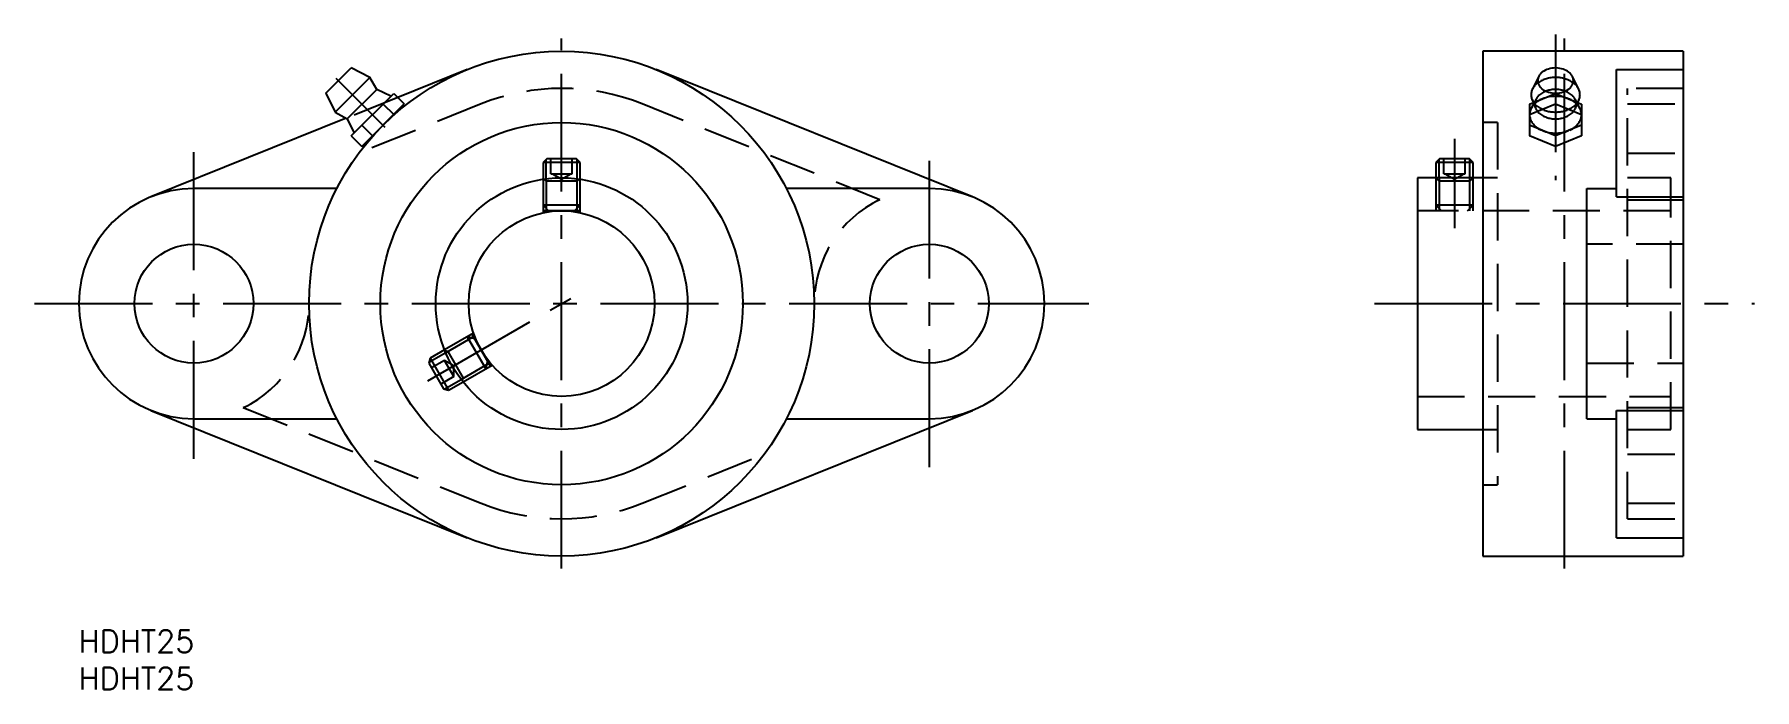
# Model space of a CAD drawing. Extents: x -6 to 226, y -8 to 80.
import ezdxf

# ---------------------------------------------------------------- set-up
doc = ezdxf.new("R2010")
doc.units = 0
doc.header["$LTSCALE"] = 0.5
doc.linetypes.add('CENTER', pattern=[50.8, 31.75, -6.35, 6.35, -6.35])
doc.linetypes.add('DASHED', pattern=[19.05, 12.7, -6.35])
for name, color, linetype in [('MSM_CENTER', 1, 'CENTER'), ('MSM_CONTINUOUS', 7, 'CONTINUOUS'), ('MSM_DASHED', 4, 'DASHED'), ('MSM_NARROW', 5, 'CONTINUOUS'), ('MSM_PART_NUMBER', 7, 'CONTINUOUS')]:
    doc.layers.add(name, color=color, linetype=linetype)
doc.styles.get("Standard").update_dxf_attribs({"font": 'txt.shx', "height": 3, "bigfont": 'bigfont.shx'})

msp = doc.modelspace()

# ---------------------------------------------------------------- linework, layer by layer
at = {"layer": 'MSM_CENTER'}
for p, q in [((65, 8.3), (65, 79.7)), ((198.8, 80.27), (198.8, 60.63)), ((200, 8.3), (200, 79.7)), ((41.26, 67.74), (34.65, 74.35)), ((15.5, 23.11), (15.5, 64.89)), ((114.5, 21.98), (114.5, 66.02)), ((185.2, 66.2), (185.2, 54.15)), ((-5.97, 44), (135.97, 44)), ((46.98, 33.59), (66.64, 44.94)), ((174.41, 44), (225.59, 44))]:
    msp.add_line(p, q, dxfattribs=at)
at = {"layer": 'MSM_CONTINUOUS'}
for p, q in [((216, 78), (189, 78)), ((189, 78), (189, 10)), ((216, 78), (216, 10)), ((33.25, 72.35), (36.65, 75.75)), ((34.52, 69.81), (39.19, 74.48)), ((39.19, 74.48), (36.65, 75.75)), ((40.11, 72.85), (39.19, 74.48)), ((52.29, 75.54), (42.95, 71.77)), ((120.29, 58.38), (77.71, 75.54)), ((207, 75.54), (216, 75.54)), ((207, 58.38), (207, 75.54)), ((33.25, 72.35), (34.52, 69.81)), ((36.15, 68.89), (40.11, 72.85)), ((36.69, 66.6), (42.4, 72.31)), ((42.02, 71.93), (40.11, 72.85)), ((42.4, 72.31), (43.82, 70.9)), ((34.52, 69.81), (36.15, 68.89)), ((38.1, 65.18), (43.82, 70.9)), ((40.97, 70.88), (42.39, 69.47)), ((36, 68.97), (9.71, 58.38)), ((36.15, 68.89), (37.07, 66.98)), ((38.12, 68.03), (39.53, 66.61)), ((36.69, 66.6), (38.1, 65.18)), ((62.99, 63.5), (62.5, 63.01)), ((62.5, 63.01), (62.5, 60.76)), ((67.5, 63.01), (62.5, 63.01)), ((67.01, 63.5), (62.99, 63.5)), ((67.5, 63.01), (67.01, 63.5)), ((67.5, 60.76), (67.5, 63.01)), ((183.19, 63.5), (182.7, 63.01)), ((182.7, 63.01), (182.7, 60.95)), ((187.7, 63.01), (182.7, 63.01)), ((187.21, 63.5), (183.19, 63.5)), ((187.7, 63.01), (187.21, 63.5)), ((187.7, 60.95), (187.7, 63.01)), ((189, 60.95), (180.2, 60.95)), ((180.2, 60.95), (180.2, 27.05)), ((34.74, 59.5), (15.5, 59.5)), ((114.5, 59.5), (95.26, 59.5)), ((203, 59.5), (207, 59.5)), ((203, 28.5), (203, 59.5)), ((207, 58.38), (216, 58.38)), ((208.5, 58), (216, 58)), ((49.23, 37.78), (47.29, 36.66)), ((47.29, 36.66), (47.11, 35.99)), ((47.11, 35.99), (49.12, 32.51)), ((47.29, 36.66), (49.79, 32.33)), ((49.12, 32.51), (49.79, 32.33)), ((49.79, 32.33), (51.73, 33.45)), ((9.71, 29.62), (52.29, 12.46)), ((15.5, 28.5), (34.74, 28.5)), ((77.71, 12.46), (120.29, 29.62)), ((95.26, 28.5), (114.5, 28.5)), ((203, 28.5), (207, 28.5)), ((207, 12.46), (207, 29.62)), ((207, 29.62), (216, 29.62)), ((208.5, 30), (216, 30)), ((180.2, 27.05), (189, 27.05)), ((207, 12.46), (216, 12.46)), ((189, 10), (216, 10))]:
    msp.add_line(p, q, dxfattribs=at)
for centre, radius in [((65, 44), 34), ((65, 44), 24.4), ((65, 44), 16.95), ((65, 44), 12.5), ((15.5, 44), 8), ((114.5, 44), 8)]:
    msp.add_circle(centre, radius, dxfattribs=at)
for centre, start, end in [((15.5, 44), 90, 270), ((114.5, 44), 270, 90)]:
    msp.add_arc(centre, 15.5, start, end, dxfattribs=at)
at = {"layer": 'MSM_DASHED'}
for p, q in [((196.54, 74.62), (195.69, 72.92)), ((201.91, 72.92), (201.06, 74.62)), ((195.3, 70.88), (198.8, 72.31)), ((198.8, 72.31), (202.3, 70.88)), ((208.5, 15), (208.5, 73)), ((216, 73), (208.5, 73)), ((42.95, 71.77), (36, 68.97)), ((54.16, 70.9), (37.7, 64.27)), ((107.85, 58), (75.84, 70.9)), ((195.3, 69.47), (198.8, 70.9)), ((195.3, 70.88), (195.3, 66.61)), ((196.18, 71.56), (195.52, 70.32)), ((195.63, 71.49), (196.11, 70.32)), ((198.8, 70.9), (202.3, 69.47)), ((202.08, 70.32), (201.42, 71.56)), ((201.49, 70.32), (201.97, 71.49)), ((202.3, 70.88), (202.3, 66.61)), ((208.5, 70.9), (216, 70.9)), ((191, 68.4), (189, 68.4)), ((191, 68.4), (191, 19.6)), ((198.8, 66.6), (195.3, 68.03)), ((202.3, 68.03), (198.8, 66.6)), ((198.8, 65.18), (195.3, 66.61)), ((202.3, 66.61), (198.8, 65.18)), ((63.56, 61.5), (63.56, 63.5)), ((66.44, 61.5), (66.44, 63.5)), ((183.76, 61.5), (183.76, 63.5)), ((186.64, 61.5), (186.64, 63.5)), ((208.5, 64.27), (216, 64.27)), ((62.5, 60.76), (62.5, 56.25)), ((62.67, 60.78), (62.93, 60.52)), ((62.93, 60.52), (62.93, 56.33)), ((67.07, 60.52), (62.93, 60.52)), ((63.56, 61.5), (66.44, 61.5)), ((63.75, 61.5), (65, 60.78)), ((65, 60.78), (66.25, 61.5)), ((67.07, 60.52), (67.34, 60.79)), ((67.07, 56.33), (67.07, 60.52)), ((67.5, 56.25), (67.5, 60.76)), ((182.7, 60.95), (183.13, 60.52)), ((182.7, 60.95), (182.7, 56.5)), ((183.13, 60.95), (183.13, 56.5)), ((187.27, 60.52), (183.13, 60.52)), ((183.76, 61.5), (186.64, 61.5)), ((183.95, 61.5), (185.2, 60.78)), ((185.2, 60.78), (186.45, 61.5)), ((187.27, 56.5), (187.27, 60.95)), ((187.27, 60.52), (187.7, 60.95)), ((187.7, 56.5), (187.7, 60.95)), ((191, 60.95), (189, 60.95)), ((214.3, 60.95), (208.5, 60.95)), ((214.3, 27.05), (214.3, 60.95)), ((62.5, 57.25), (63.25, 56.5)), ((67.5, 57.25), (62.5, 57.25)), ((67.5, 56.5), (62.5, 56.5)), ((62.69, 56.28), (62.5, 56.5)), ((62.5, 56.5), (67.5, 56.5)), ((66.75, 56.5), (63.25, 56.5)), ((66.75, 56.5), (67.5, 57.25)), ((67.31, 56.28), (67.5, 56.5)), ((214.3, 56.5), (180.2, 56.5)), ((182.7, 57.25), (183.45, 56.5)), ((187.7, 57.25), (182.7, 57.25)), ((186.95, 56.5), (187.7, 57.25)), ((216, 52), (203, 52)), ((208.5, 44), (216, 44)), ((53.14, 40.04), (49.23, 37.78)), ((53.29, 39.63), (49.4, 37.38)), ((53.3, 39.27), (52.28, 39.54)), ((52.28, 39.54), (54.78, 35.21)), ((53.21, 39.86), (52.92, 39.92)), ((52.92, 39.92), (55.42, 35.58)), ((55.42, 35.58), (52.92, 39.92)), ((49.66, 37.53), (49.3, 37.63)), ((49.66, 37.53), (51.73, 33.95)), ((53.3, 39.27), (55.05, 36.23)), ((49.22, 36.33), (47.49, 35.33)), ((50.47, 34.17), (49.22, 36.33)), ((50.47, 35.61), (49.22, 36.33)), ((50.47, 34.17), (50.47, 35.61)), ((51.46, 33.8), (55.36, 36.05)), ((51.73, 33.45), (55.64, 35.71)), ((54.78, 35.21), (55.05, 36.23)), ((55.52, 35.85), (55.42, 35.58)), ((203, 36), (216, 36)), ((50.47, 34.17), (48.74, 33.17)), ((51.63, 33.59), (51.73, 33.95)), ((180.2, 31.5), (214.3, 31.5)), ((22.15, 30), (54.16, 17.1)), ((189, 27.05), (191, 27.05)), ((208.5, 27.05), (214.3, 27.05)), ((75.84, 17.1), (92.3, 23.73)), ((208.5, 23.73), (216, 23.73)), ((189, 19.6), (191, 19.6)), ((208.5, 17.1), (216, 17.1)), ((208.5, 15), (216, 15))]:
    msp.add_line(p, q, dxfattribs=at)
for centre, radius, start, end in [((197.91, 73.99), 1.51, 116.9364, 177.4617), ((198.73, 70.39), 4.08, 88.9988, 124.1218), ((198.79, 72.61), 3.14, 54.6409, 119.834), ((198.87, 70.39), 4.08, 55.8782, 91.0012), ((199.78, 74.01), 1.42, 1.5522, 54.4243), ((65, 44), 29, 68.0537, 111.9463), ((197.52, 72.06), 2.02, 122.3563, 177.7725), ((197.52, 72.22), 2.02, 182.2275, 237.6437), ((197.65, 70.82), 1.65, 132.2599, 178.1984), ((197.91, 74.12), 1.51, 182.5383, 243.0636), ((198.74, 69.47), 3.38, 88.923, 130.592), ((198.8, 67.15), 4.78, 68.5428, 111.4572), ((198.8, 75.54), 3.19, 240.4041, 304.7301), ((198.86, 69.47), 3.38, 49.408, 91.077), ((199.69, 74.12), 1.51, 307.7217, 357.4617), ((199.95, 70.82), 1.65, 1.8016, 47.7401), ((200.08, 72.06), 2.02, 2.2275, 57.6437), ((200.08, 72.22), 2.02, 302.3563, 357.7725), ((197.12, 69.45), 1.82, 151.4406, 214.701), ((198.05, 68.85), 2.92, 109.9589, 149.7956), ((197.65, 70.92), 1.65, 181.8016, 227.7401), ((198.73, 73.89), 4.08, 235.8782, 271.0012), ((198.74, 72.27), 3.38, 229.408, 271.077), ((198.87, 73.89), 4.08, 268.9988, 304.1218), ((198.86, 72.27), 3.38, 268.923, 310.592), ((199.55, 68.85), 2.92, 30.2044, 70.0411), ((199.95, 70.92), 1.65, 312.2599, 358.1984), ((200.48, 69.45), 1.82, 325.299, 28.5594), ((198.08, 70.12), 2.99, 214.7712, 246.694), ((198.8, 71.76), 4.78, 248.5428, 291.4572), ((199.52, 70.12), 2.99, 293.306, 325.2288), ((114.5, 44), 15.5, 115.4114, 180), ((15.5, 44), 15.5, 295.4114, 0), ((65, 44), 29, 248.0537, 291.9463)]:
    msp.add_arc(centre, radius, start, end, dxfattribs=at)
at = {"layer": 'MSM_NARROW'}
for p, q in [((62.93, 60.52), (62.93, 63.44)), ((67.07, 60.52), (67.07, 63.44)), ((183.13, 60.95), (183.13, 63.44)), ((187.27, 60.95), (187.27, 63.44)), ((49.4, 37.38), (47.13, 36.07)), ((49.2, 32.49), (51.46, 33.8))]:
    msp.add_line(p, q, dxfattribs=at)

# ---------------------------------------------------------------- texts
at = {"layer": 'MSM_PART_NUMBER'}
for p in [(0, -3), (0, -8)]:
    msp.add_text('HDHT25', height=3, dxfattribs=at).set_placement(p)

doc.saveas('drawing.dxf')
